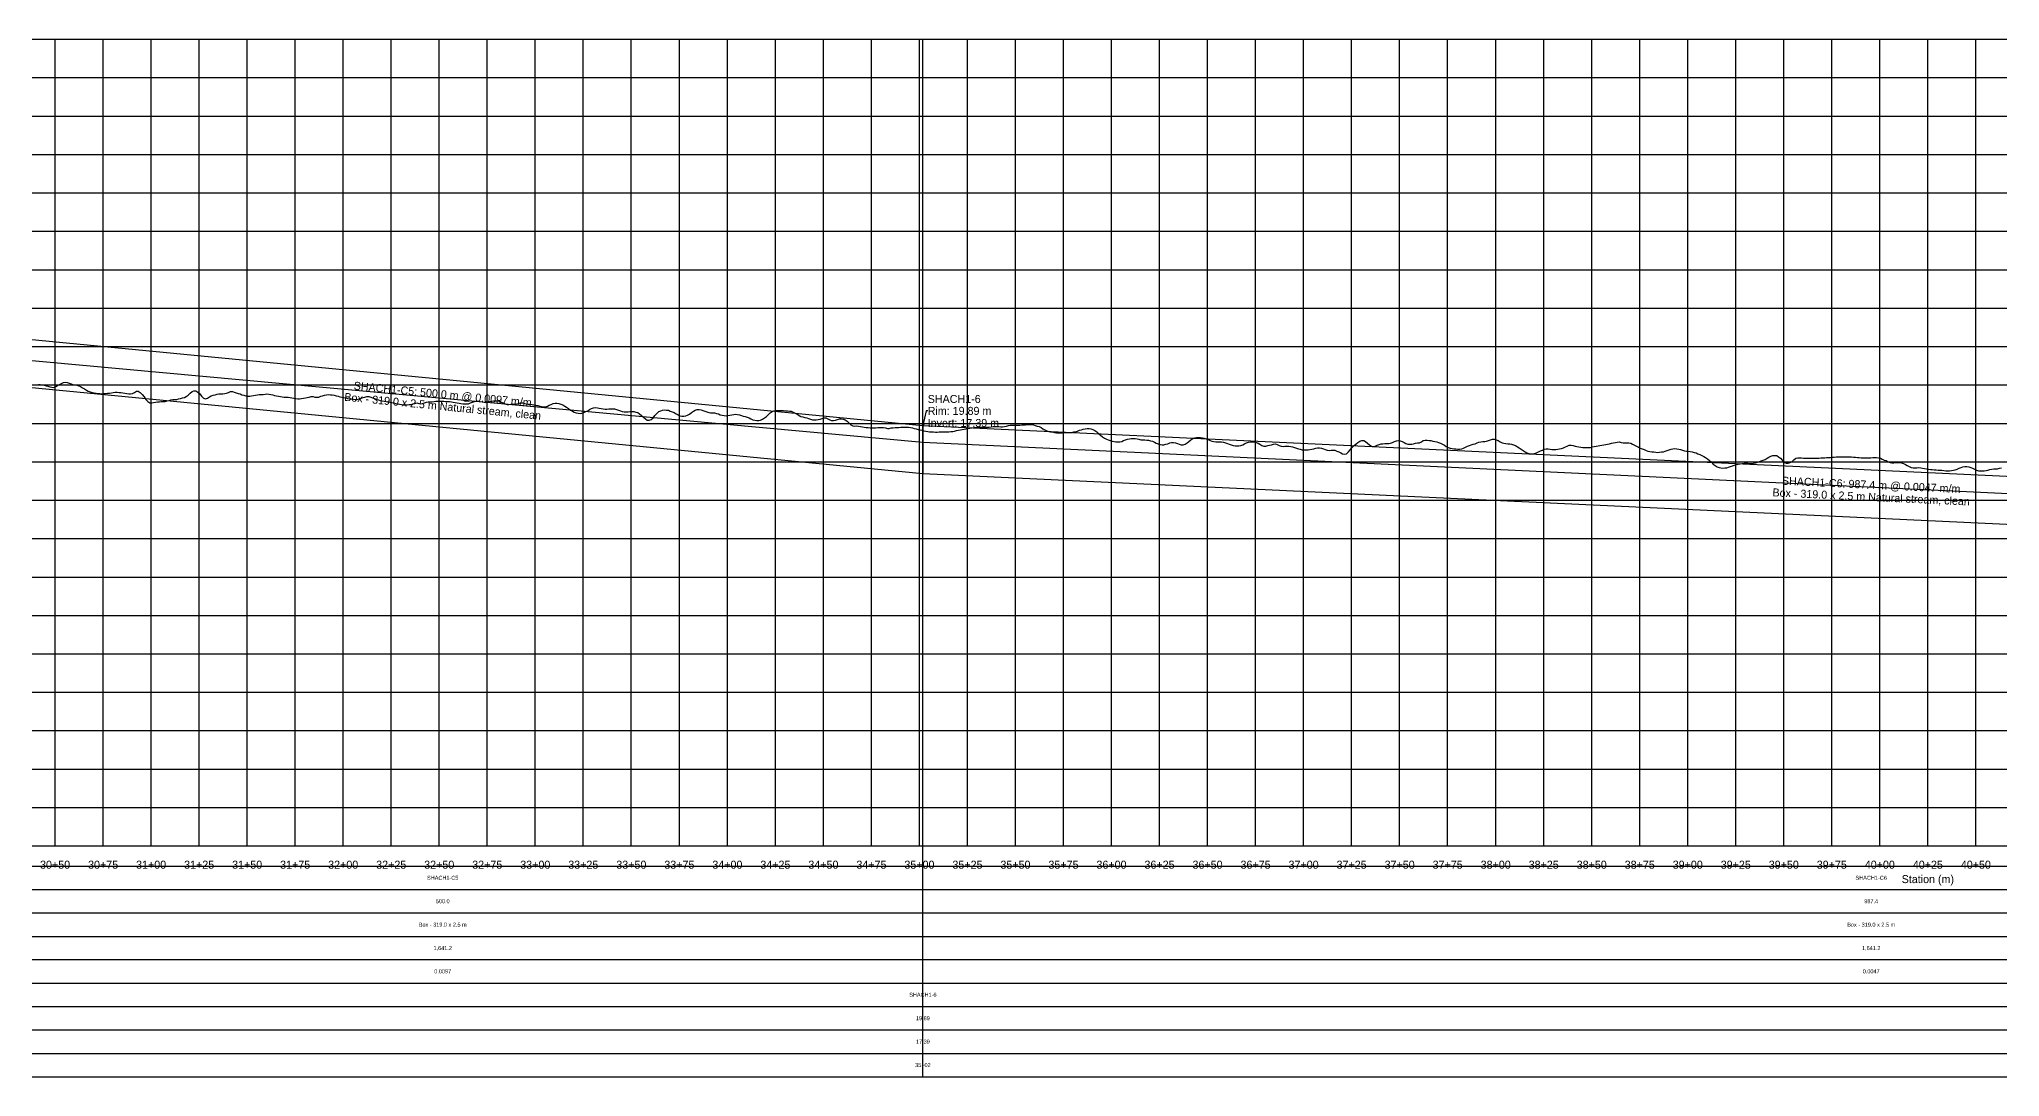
# Model space of a CAD drawing. Extents: x -64 to 8082, y -140 to 402.
# Drawn here: x 3042 to 4062, y -140 to 400 of the extents above; entities that cross this region are included whole.
import ezdxf
from ezdxf.enums import TextEntityAlignment as Align

# ---------------------------------------------------------------- set-up
doc = ezdxf.new("R2010")
doc.units = 0
for name, color, linetype in [('Annotation', 7, 'Continuous'), ('Annotation_Table', 254, 'Continuous'), ('Crown', 7, 'Continuous'), ('Grid', 254, 'Continuous'), ('Grid_Text', 7, 'Continuous'), ('Ground_Elevation', 3, 'Continuous'), ('Hydraulic_Grade', 5, 'Continuous'), ('Invert', 7, 'Continuous'), ('Structure', 7, 'Continuous')]:
    doc.layers.add(name, color=color, linetype=linetype)

msp = doc.modelspace()

# ---------------------------------------------------------------- linework, layer by layer
at = {"layer": 'Annotation', "color": 0}
msp.add_lwpolyline([(3504.3, 206.5), (3503.5, 206.5), (3501.8, 198.9)], dxfattribs=at)
msp.add_lwpolyline([(3501.8, 198.9), (3501.6, 199.8), (3502.4, 199.7)], close=True, dxfattribs=at)
at = {"layer": 'Annotation_Table', "color": 254}
for points in [[(3501.8, -140.2), (3501.8, 400)], [(-25, -30.5), (8049.9, -30.5)], [(-25, -42.7), (8049.9, -42.7)], [(-25, -54.9), (8049.9, -54.9)], [(-25, -67.1), (8049.9, -67.1)], [(-25, -79.2), (8049.9, -79.2)], [(-25, -91.4), (8049.9, -91.4)], [(-25, -103.6), (8049.9, -103.6)], [(-25, -115.8), (8049.9, -115.8)], [(-25, -128), (8049.9, -128)], [(-25, -140.2), (8049.9, -140.2)]]:
    msp.add_lwpolyline(points, dxfattribs=at)
at = {"layer": 'Crown', "color": 0}
for points in [[(3001.8, 247.2), (3501.8, 198.9)], [(3501.8, 198.9), (3501.8, 198.9)], [(3501.8, 198.9), (4489.2, 152.8)]]:
    msp.add_lwpolyline(points, dxfattribs=at)
at = {"layer": 'Grid', "color": 254}
for points in [[(-25, 400), (8050, 400)], [(3050, -20), (3050, 400)], [(3075, -20), (3075, 400)], [(3100, -20), (3100, 400)], [(3125, -20), (3125, 400)], [(3150, -20), (3150, 400)], [(3175, -20), (3175, 400)], [(3200, -20), (3200, 400)], [(3225, -20), (3225, 400)], [(3250, -20), (3250, 400)], [(3275, -20), (3275, 400)], [(3300, -20), (3300, 400)], [(3325, -20), (3325, 400)], [(3350, -20), (3350, 400)], [(3375, -20), (3375, 400)], [(3400, -20), (3400, 400)], [(3425, -20), (3425, 400)], [(3450, -20), (3450, 400)], [(3475, -20), (3475, 400)], [(3500, -20), (3500, 400)], [(3525, -20), (3525, 400)], [(3550, -20), (3550, 400)], [(3575, -20), (3575, 400)], [(3600, -20), (3600, 400)], [(3625, -20), (3625, 400)], [(3650, -20), (3650, 400)], [(3675, -20), (3675, 400)], [(3700, -20), (3700, 400)], [(3725, -20), (3725, 400)], [(3750, -20), (3750, 400)], [(3775, -20), (3775, 400)], [(3800, -20), (3800, 400)], [(3825, -20), (3825, 400)], [(3850, -20), (3850, 400)], [(3875, -20), (3875, 400)], [(3900, -20), (3900, 400)], [(3925, -20), (3925, 400)], [(3950, -20), (3950, 400)], [(3975, -20), (3975, 400)], [(4000, -20), (4000, 400)], [(4025, -20), (4025, 400)], [(4050, -20), (4050, 400)], [(-25, 380), (8050, 380)], [(-25, 360), (8050, 360)], [(-25, 340), (8050, 340)], [(-25, 320), (8050, 320)], [(-25, 300), (8050, 300)], [(-25, 280), (8050, 280)], [(-25, 260), (8050, 260)], [(-25, 240), (8050, 240)], [(-25, 220), (8050, 220)], [(-25, 200), (8050, 200)], [(-25, 180), (8050, 180)], [(-25, 160), (8050, 160)], [(-25, 140), (8050, 140)], [(-25, 120), (8050, 120)], [(-25, 100), (8050, 100)], [(-25, 80), (8050, 80)], [(-25, 60), (8050, 60)], [(-25, 40), (8050, 40)], [(-25, 20), (8050, 20)], [(-25, 0), (8050, 0)], [(-25, -20), (8050, -20)]]:
    msp.add_lwpolyline(points, dxfattribs=at)
at = {"layer": 'Ground_Elevation', "color": 3}
msp.add_lwpolyline([(3041.3, 220.2), (3042.3, 220.2), (3043.3, 220.1), (3044.3, 219.9), (3045.3, 219.6), (3046.3, 219.3), (3047.3, 219), (3048.3, 218.9), (3049.3, 218.7), (3050.3, 219.1), (3051.3, 219.7), (3052.3, 220.2), (3053.3, 220.8), (3054.3, 221.2), (3055.3, 221.4), (3056.3, 221.3), (3057.3, 220.9), (3058.3, 220.5), (3059.3, 220.2), (3060.3, 220), (3061.3, 219.8), (3062.3, 219.5), (3063.3, 219.1), (3064.3, 218.5), (3065.3, 217.9), (3066.3, 217.3), (3067.3, 216.8), (3068.3, 216.4), (3069.3, 216.1), (3070.3, 215.9), (3071.3, 215.7), (3072.3, 215.5), (3073.3, 215.5), (3074.3, 215.4), (3075.3, 215.5), (3076.3, 215.5), (3077.3, 215.7), (3078.3, 215.8), (3079.3, 215.9), (3080.3, 216.1), (3081.3, 216.2), (3082.3, 216.2), (3083.3, 216.1), (3084.3, 216.1), (3085.3, 215.9), (3086.3, 215.8), (3087.3, 215.6), (3088.3, 215.3), (3089.3, 215.3), (3090.3, 215.5), (3091.3, 216.1), (3092.3, 216.7), (3093.3, 216.7), (3094.3, 216.1), (3095.3, 215.1), (3096.3, 213.8), (3097.3, 212.5), (3098.3, 211.4), (3099.3, 210.7), (3100.3, 210.6), (3101.3, 210.8), (3102.3, 211), (3103.3, 211.2), (3104.3, 211.2), (3105.3, 211.3), (3106.3, 211.3), (3107.3, 211.4), (3108.3, 211.7), (3109.3, 211.9), (3110.3, 212.3), (3111.3, 212.5), (3112.3, 212.5), (3113.3, 212.5), (3114.3, 212.7), (3115.3, 213), (3116.3, 213.3), (3117.3, 213.4), (3118.3, 213.9), (3119.3, 214.7), (3120.3, 215.7), (3121.3, 216.5), (3122.3, 217), (3123.3, 216.9), (3124.3, 216.3), (3125.3, 215.3), (3126.3, 214.1), (3127.3, 213.1), (3128.3, 212.8), (3129.3, 213.1), (3130.3, 213.8), (3131.3, 214.3), (3132.3, 214.6), (3133.3, 214.9), (3134.3, 215.2), (3135.3, 215.3), (3136.3, 215.3), (3137.3, 215.4), (3138.3, 215.5), (3139.3, 215.7), (3140.3, 216.1), (3141.3, 216.5), (3142.3, 216.5), (3143.3, 216.2), (3144.3, 215.9), (3145.3, 215.6), (3146.3, 215.3), (3147.3, 214.9), (3148.3, 214.6), (3149.3, 214.3), (3150.3, 214.1), (3151.3, 214.2), (3152.3, 214.3), (3153.3, 214.5), (3154.3, 214.7), (3155.3, 214.9), (3156.3, 215), (3157.3, 215.1), (3158.3, 215.1), (3159.3, 215.2), (3160.3, 215.3), (3161.3, 215.2), (3162.3, 215), (3163.3, 214.8), (3164.3, 214.5), (3165.3, 214.3), (3166.3, 214.1), (3167.3, 214), (3168.3, 213.8), (3169.3, 213.7), (3170.3, 213.7), (3171.3, 213.6), (3172.3, 213.5), (3173.3, 213.3), (3174.3, 213.1), (3175.3, 212.9), (3176.3, 212.8), (3177.3, 212.8), (3178.3, 213), (3179.3, 213.1), (3180.3, 213.3), (3181.3, 213.5), (3182.3, 213.7), (3183.3, 213.9), (3184.3, 213.9), (3185.3, 213.6), (3186.3, 213.6), (3187.3, 213.7), (3188.3, 214.1), (3189.3, 214.3), (3190.3, 214.6), (3191.3, 214.8), (3192.3, 215), (3193.3, 214.9), (3194.3, 214.8), (3195.3, 214.6), (3196.3, 214.4), (3197.3, 214.1), (3198.3, 213.8), (3199.3, 213.6), (3200.3, 213.4), (3201.3, 213.2), (3202.3, 213), (3203.3, 212.8), (3204.3, 212.7), (3205.3, 212.6), (3206.3, 212.5), (3207.3, 212.5), (3208.3, 212.7), (3209.3, 213.1), (3210.3, 213.4), (3211.3, 213.7), (3212.3, 213.9), (3213.3, 213.9), (3214.3, 213.6), (3215.3, 213.3), (3216.3, 212.9), (3217.3, 212.5), (3218.3, 212.2), (3219.3, 211.9), (3220.3, 211.7), (3221.3, 211.5), (3222.3, 211.4), (3223.3, 211.2), (3224.3, 211.1), (3225.3, 210.9), (3226.3, 210.7), (3227.3, 210.4), (3228.3, 210.2), (3229.3, 210), (3230.3, 209.8), (3231.3, 209.7), (3232.3, 209.7), (3233.3, 209.7), (3234.3, 209.8), (3235.3, 209.9), (3236.3, 210.1), (3237.3, 210.4), (3238.3, 210.6), (3239.3, 210.4), (3240.3, 210.2), (3241.3, 210.4), (3242.3, 210.7), (3243.3, 211.1), (3244.3, 211.2), (3245.3, 211.2), (3246.3, 211.2), (3247.3, 211.4), (3248.3, 211.5), (3249.3, 211.6), (3250.3, 211.5), (3251.3, 211.5), (3252.3, 211.5), (3253.3, 211.4), (3254.3, 211.3), (3255.3, 211.3), (3256.3, 211.2), (3257.3, 211.1), (3258.3, 210.9), (3259.3, 210.7), (3260.3, 210.5), (3261.3, 210.3), (3262.3, 210.2), (3263.3, 210.1), (3264.3, 210.1), (3265.3, 210.2), (3266.3, 210.6), (3267.3, 211), (3268.3, 211.4), (3269.3, 211.6), (3270.3, 211.6), (3271.3, 211.4), (3272.3, 211.2), (3273.3, 211), (3274.3, 210.9), (3275.3, 211.1), (3276.3, 211.3), (3277.3, 211.6), (3278.3, 211.7), (3279.3, 211.8), (3280.3, 211.8), (3281.3, 211.5), (3282.3, 211.1), (3283.3, 210.6), (3284.3, 210.1), (3285.3, 209.8), (3286.3, 209.8), (3287.3, 210), (3288.3, 210.1), (3289.3, 210), (3290.3, 210.2), (3291.3, 210.4), (3292.3, 210.6), (3293.3, 210.7), (3294.3, 210.4), (3295.3, 210.1), (3296.3, 210), (3297.3, 210), (3298.3, 209.9), (3299.3, 209.7), (3300.3, 209.5), (3301.3, 209.3), (3302.3, 209), (3303.3, 208.7), (3304.3, 208.6), (3305.3, 208.6), (3306.3, 208.9), (3307.3, 209.5), (3308.3, 209.9), (3309.3, 210.3), (3310.3, 210.5), (3311.3, 210.5), (3312.3, 210.3), (3313.3, 210), (3314.3, 209.6), (3315.3, 209), (3316.3, 208.4), (3317.3, 207.7), (3318.3, 206.9), (3319.3, 206.4), (3320.3, 205.9), (3321.3, 205.5), (3322.3, 205.3), (3323.3, 205.2), (3324.3, 205.3), (3325.3, 205.6), (3326.3, 206.1), (3327.3, 206.6), (3328.3, 207.2), (3329.3, 207.8), (3330.3, 208.1), (3331.3, 208.3), (3332.3, 208.1), (3333.3, 207.9), (3334.3, 207.7), (3335.3, 207.5), (3336.3, 207.4), (3337.3, 207.4), (3338.3, 207.5), (3339.3, 207.6), (3340.3, 207.6), (3341.3, 207.5), (3342.3, 207.2), (3343.3, 206.9), (3344.3, 206.5), (3345.3, 206.2), (3346.3, 206), (3347.3, 206), (3348.3, 206), (3349.3, 206.1), (3350.3, 206.2), (3351.3, 206.2), (3352.3, 205.9), (3353.3, 205.6), (3354.3, 204.9), (3355.3, 204.1), (3356.3, 203.2), (3357.3, 202.3), (3358.3, 201.7), (3359.3, 201.6), (3360.3, 202), (3361.3, 202.9), (3362.3, 204.1), (3363.3, 205.2), (3364.3, 206.2), (3365.3, 206.6), (3366.3, 206.9), (3367.3, 207), (3368.3, 206.9), (3369.3, 206.8), (3370.3, 206.4), (3371.3, 206), (3372.3, 205.6), (3373.3, 204.9), (3374.3, 204.4), (3375.3, 203.9), (3376.3, 203.7), (3377.3, 203.7), (3378.3, 203.9), (3379.3, 204.3), (3380.3, 204.8), (3381.3, 205.6), (3382.3, 206.3), (3383.3, 206.9), (3384.3, 207.2), (3385.3, 207.2), (3386.3, 207), (3387.3, 206.7), (3388.3, 206.4), (3389.3, 206), (3390.3, 205.7), (3391.3, 205.5), (3392.3, 205.5), (3393.3, 205.4), (3394.3, 205.2), (3395.3, 204.9), (3396.3, 204.4), (3397.3, 204.2), (3398.3, 204.1), (3399.3, 204), (3400.3, 204.1), (3401.3, 204.3), (3402.3, 204.4), (3403.3, 204.6), (3404.3, 204.7), (3405.3, 204.6), (3406.3, 204.4), (3407.3, 204.1), (3408.3, 203.8), (3409.3, 203.5), (3410.3, 203.2), (3411.3, 202.8), (3412.3, 202.3), (3413.3, 201.9), (3414.3, 201.6), (3415.3, 201.4), (3416.3, 201.4), (3417.3, 201.6), (3418.3, 202.1), (3419.3, 202.8), (3420.3, 203.6), (3421.3, 204.5), (3422.3, 205.4), (3423.3, 206.2), (3424.3, 206.6), (3425.3, 206.8), (3426.3, 206.7), (3427.3, 206.7), (3428.3, 206.7), (3429.3, 206.7), (3430.3, 206.6), (3431.3, 206.6), (3432.3, 206.4), (3433.3, 206.3), (3434.3, 205.9), (3435.3, 205.3), (3436.3, 204.7), (3437.3, 204.1), (3438.3, 203.6), (3439.3, 203.4), (3440.3, 203.1), (3441.3, 202.9), (3442.3, 202.5), (3443.3, 202.1), (3444.3, 201.9), (3445.3, 201.8), (3446.3, 201.8), (3447.3, 202), (3448.3, 202.2), (3449.3, 202.6), (3450.3, 202.8), (3451.3, 202.8), (3452.3, 202.4), (3453.3, 201.8), (3454.3, 201.4), (3455.3, 201.4), (3456.3, 201.6), (3457.3, 202), (3458.3, 202.4), (3459.3, 202.4), (3460.3, 202.2), (3461.3, 201.8), (3462.3, 201.1), (3463.3, 200.2), (3464.3, 199.3), (3465.3, 198.7), (3466.3, 198.6), (3467.3, 198.7), (3468.3, 198.6), (3469.3, 198.4), (3470.3, 198.2), (3471.3, 198), (3472.3, 197.9), (3473.3, 197.8), (3474.3, 197.7), (3475.3, 197.7), (3476.3, 197.7), (3477.3, 197.7), (3478.3, 197.8), (3479.3, 197.8), (3480.3, 197.8), (3481.3, 197.8), (3482.3, 197.6), (3483.3, 197.4), (3484.3, 197.4), (3485.3, 197.6), (3486.3, 197.7), (3487.3, 197.8), (3488.3, 197.9), (3489.3, 197.9), (3490.3, 198), (3491.3, 198), (3492.3, 198), (3493.3, 198), (3494.3, 198), (3495.3, 197.8), (3496.3, 197.6), (3497.3, 197.4), (3498.3, 197.1), (3499.3, 196.8), (3500.3, 196.6), (3501.3, 196.4), (3502.3, 196.1), (3503.3, 195.9), (3504.3, 195.8), (3505.3, 195.6), (3506.3, 195.5), (3507.3, 195.5), (3508.3, 195.4), (3509.3, 195.4), (3510.3, 195.5), (3511.3, 195.5), (3512.3, 195.6), (3513.3, 195.6), (3514.3, 195.6), (3515.3, 195.6), (3516.3, 195.7), (3517.3, 195.8), (3518.3, 196), (3519.3, 196.2), (3520.3, 196.4), (3521.3, 196.6), (3522.3, 196.8), (3523.3, 197), (3524.3, 197.2), (3525.3, 197.4), (3526.3, 197.5), (3527.3, 197.7), (3528.3, 197.8), (3529.3, 197.9), (3530.3, 198), (3531.3, 198.1), (3532.3, 198.1), (3533.3, 198.1), (3534.3, 198.1), (3535.3, 198.1), (3536.3, 198.1), (3537.3, 198.2), (3538.3, 198.3), (3539.3, 198.4), (3540.3, 198.4), (3541.3, 198.3), (3542.3, 198.2), (3543.3, 198.2), (3544.3, 198.3), (3545.3, 198.5), (3546.3, 198.8), (3547.3, 199), (3548.3, 199.1), (3549.3, 199.1), (3550.3, 199.1), (3551.3, 199), (3552.3, 199), (3553.3, 199.2), (3554.3, 199.3), (3555.3, 199.3), (3556.3, 199.4), (3557.3, 199.4), (3558.3, 199.4), (3559.3, 199.2), (3560.3, 198.9), (3561.3, 198.6), (3562.3, 198.4), (3563.3, 197.9), (3564.3, 197.2), (3565.3, 196.6), (3566.3, 196.1), (3567.3, 195.8), (3568.3, 195.6), (3569.3, 195.5), (3570.3, 195.2), (3571.3, 195), (3572.3, 195), (3573.3, 195), (3574.3, 195.1), (3575.3, 195.2), (3576.3, 195.3), (3577.3, 195.3), (3578.3, 195.3), (3579.3, 195.3), (3580.3, 195.5), (3581.3, 195.6), (3582.3, 195.9), (3583.3, 196.4), (3584.3, 196.7), (3585.3, 197), (3586.3, 197.2), (3587.3, 197.3), (3588.3, 197.3), (3589.3, 197.2), (3590.3, 196.8), (3591.3, 196.3), (3592.3, 195.6), (3593.3, 194.7), (3594.3, 193.8), (3595.3, 193), (3596.3, 192.3), (3597.3, 191.8), (3598.3, 191.4), (3599.3, 191), (3600.3, 190.7), (3601.3, 190.5), (3602.3, 190.4), (3603.3, 190.3), (3604.3, 190.4), (3605.3, 190.6), (3606.3, 191), (3607.3, 191.4), (3608.3, 191.7), (3609.3, 192), (3610.3, 192.1), (3611.3, 192.1), (3612.3, 192.1), (3613.3, 191.9), (3614.3, 191.7), (3615.3, 191.4), (3616.3, 191.4), (3617.3, 191.4), (3618.3, 191.3), (3619.3, 191.2), (3620.3, 190.9), (3621.3, 190.7), (3622.3, 190.2), (3623.3, 189.7), (3624.3, 189.3), (3625.3, 189), (3626.3, 188.9), (3627.3, 188.9), (3628.3, 189.1), (3629.3, 189.4), (3630.3, 189.8), (3631.3, 190), (3632.3, 190), (3633.3, 189.8), (3634.3, 189.5), (3635.3, 189.2), (3636.3, 188.9), (3637.3, 188.9), (3638.3, 189.2), (3639.3, 189.8), (3640.3, 190.6), (3641.3, 191.5), (3642.3, 192.1), (3643.3, 192.4), (3644.3, 192.6), (3645.3, 192.6), (3646.3, 192.6), (3647.3, 192.5), (3648.3, 192.3), (3649.3, 191.9), (3650.3, 191.6), (3651.3, 191.1), (3652.3, 190.8), (3653.3, 190.5), (3654.3, 190.3), (3655.3, 190.3), (3656.3, 190.4), (3657.3, 190.3), (3658.3, 190.2), (3659.3, 189.8), (3660.3, 189.5), (3661.3, 189.1), (3662.3, 188.8), (3663.3, 188.5), (3664.3, 188.3), (3665.3, 188.3), (3666.3, 188.3), (3667.3, 188.5), (3668.3, 188.8), (3669.3, 189.3), (3670.3, 189.8), (3671.3, 190.2), (3672.3, 190.3), (3673.3, 190.4), (3674.3, 190.3), (3675.3, 190.1), (3676.3, 189.7), (3677.3, 189.1), (3678.3, 188.5), (3679.3, 188.2), (3680.3, 188.2), (3681.3, 188.4), (3682.3, 188.6), (3683.3, 188.9), (3684.3, 189.2), (3685.3, 189.3), (3686.3, 189), (3687.3, 188.5), (3688.3, 188.1), (3689.3, 188), (3690.3, 188.1), (3691.3, 188.2), (3692.3, 188.1), (3693.3, 187.9), (3694.3, 187.7), (3695.3, 187.4), (3696.3, 187.1), (3697.3, 186.8), (3698.3, 186.5), (3699.3, 186.2), (3700.3, 186.2), (3701.3, 186.2), (3702.3, 186.2), (3703.3, 186.4), (3704.3, 186.5), (3705.3, 186.8), (3706.3, 187), (3707.3, 187.2), (3708.3, 187.2), (3709.3, 187), (3710.3, 186.7), (3711.3, 186.4), (3712.3, 186), (3713.3, 185.9), (3714.3, 186), (3715.3, 186.1), (3716.3, 186), (3717.3, 185.6), (3718.3, 185.1), (3719.3, 184.6), (3720.3, 184.2), (3721.3, 184), (3722.3, 184.2), (3723.3, 185.1), (3724.3, 186.2), (3725.3, 187.4), (3726.3, 188.5), (3727.3, 189.4), (3728.3, 190.1), (3729.3, 190.7), (3730.3, 191), (3731.3, 191), (3732.3, 190.6), (3733.3, 189.7), (3734.3, 188.8), (3735.3, 188.1), (3736.3, 188), (3737.3, 188.2), (3738.3, 188.7), (3739.3, 189), (3740.3, 189.3), (3741.3, 189.4), (3742.3, 189.5), (3743.3, 189.5), (3744.3, 189.5), (3745.3, 189.7), (3746.3, 190.1), (3747.3, 190.5), (3748.3, 190.9), (3749.3, 191), (3750.3, 190.9), (3751.3, 190.5), (3752.3, 190), (3753.3, 189.5), (3754.3, 189.2), (3755.3, 189.1), (3756.3, 189.2), (3757.3, 189.4), (3758.3, 189.6), (3759.3, 189.8), (3760.3, 189.9), (3761.3, 190.3), (3762.3, 191), (3763.3, 191.2), (3764.3, 191.2), (3765.3, 191.1), (3766.3, 191), (3767.3, 190.8), (3768.3, 190.6), (3769.3, 190.4), (3770.3, 190.1), (3771.3, 189.7), (3772.3, 189.2), (3773.3, 188.6), (3774.3, 187.9), (3775.3, 187.4), (3776.3, 187.1), (3777.3, 186.9), (3778.3, 186.8), (3779.3, 186.7), (3780.3, 186.6), (3781.3, 186.6), (3782.3, 186.8), (3783.3, 187.1), (3784.3, 187.6), (3785.3, 188.1), (3786.3, 188.5), (3787.3, 188.8), (3788.3, 189.1), (3789.3, 189.4), (3790.3, 189.9), (3791.3, 190.2), (3792.3, 190.3), (3793.3, 190.5), (3794.3, 190.6), (3795.3, 190.8), (3796.3, 191.1), (3797.3, 191.5), (3798.3, 191.8), (3799.3, 191.8), (3800.3, 191.5), (3801.3, 191), (3802.3, 190.4), (3803.3, 189.9), (3804.3, 189.6), (3805.3, 189.5), (3806.3, 189.4), (3807.3, 189.4), (3808.3, 189.2), (3809.3, 188.9), (3810.3, 188.4), (3811.3, 187.8), (3812.3, 187.2), (3813.3, 186.6), (3814.3, 185.9), (3815.3, 185.1), (3816.3, 184.6), (3817.3, 184.3), (3818.3, 184.1), (3819.3, 184.1), (3820.3, 184.3), (3821.3, 184.7), (3822.3, 185.2), (3823.3, 185.7), (3824.3, 186.1), (3825.3, 186.6), (3826.3, 186.7), (3827.3, 186.7), (3828.3, 186.6), (3829.3, 186.3), (3830.3, 186.3), (3831.3, 186.4), (3832.3, 186.5), (3833.3, 186.7), (3834.3, 186.9), (3835.3, 187.3), (3836.3, 187.8), (3837.3, 188.2), (3838.3, 188.6), (3839.3, 188.6), (3840.3, 188.4), (3841.3, 188.2), (3842.3, 187.9), (3843.3, 187.7), (3844.3, 187.6), (3845.3, 187.5), (3846.3, 187.4), (3847.3, 187.4), (3848.3, 187.4), (3849.3, 187.5), (3850.3, 187.7), (3851.3, 188), (3852.3, 188.1), (3853.3, 188.3), (3854.3, 188.5), (3855.3, 188.7), (3856.3, 188.8), (3857.3, 189), (3858.3, 189.2), (3859.3, 189.4), (3860.3, 189.6), (3861.3, 189.8), (3862.3, 190), (3863.3, 190.2), (3864.3, 190.3), (3865.3, 190.1), (3866.3, 189.9), (3867.3, 189.8), (3868.3, 189.8), (3869.3, 189.9), (3870.3, 189.6), (3871.3, 189.1), (3872.3, 188.6), (3873.3, 188.1), (3874.3, 187.6), (3875.3, 187.1), (3876.3, 186.7), (3877.3, 186.3), (3878.3, 185.9), (3879.3, 185.5), (3880.3, 185.3), (3881.3, 185.1), (3882.3, 185.1), (3883.3, 185), (3884.3, 184.9), (3885.3, 185), (3886.3, 185.1), (3887.3, 185.2), (3888.3, 185.5), (3889.3, 185.8), (3890.3, 186.2), (3891.3, 186.6), (3892.3, 186.8), (3893.3, 186.9), (3894.3, 186.8), (3895.3, 186.6), (3896.3, 186.4), (3897.3, 186), (3898.3, 185.7), (3899.3, 185.5), (3900.3, 185.5), (3901.3, 185.4), (3902.3, 185.2), (3903.3, 184.9), (3904.3, 184.6), (3905.3, 184.2), (3906.3, 183.7), (3907.3, 183.2), (3908.3, 182.8), (3909.3, 182.3), (3910.3, 181.6), (3911.3, 180.7), (3912.3, 179.8), (3913.3, 178.8), (3914.3, 178), (3915.3, 177.4), (3916.3, 177), (3917.3, 176.8), (3918.3, 176.7), (3919.3, 176.8), (3920.3, 176.9), (3921.3, 177.2), (3922.3, 177.5), (3923.3, 177.9), (3924.3, 178.2), (3925.3, 178.5), (3926.3, 178.7), (3927.3, 178.9), (3928.3, 179.1), (3929.3, 179.2), (3930.3, 179.2), (3931.3, 179.2), (3932.3, 179.1), (3933.3, 179.1), (3934.3, 179.3), (3935.3, 179.5), (3936.3, 179.8), (3937.3, 180.1), (3938.3, 180.4), (3939.3, 180.8), (3940.3, 181.2), (3941.3, 181.8), (3942.3, 182.4), (3943.3, 182.9), (3944.3, 183.3), (3945.3, 183.3), (3946.3, 183.2), (3947.3, 182.6), (3948.3, 181.8), (3949.3, 180.7), (3950.3, 179.7), (3951.3, 179.2), (3952.3, 179.2), (3953.3, 179.6), (3954.3, 180.1), (3955.3, 181), (3956.3, 181.9), (3957.3, 182), (3958.3, 182), (3959.3, 182), (3960.3, 181.9), (3961.3, 181.9), (3962.3, 181.8), (3963.3, 181.8), (3964.3, 181.8), (3965.3, 181.8), (3966.3, 181.8), (3967.3, 181.9), (3968.3, 181.9), (3969.3, 182), (3970.3, 182), (3971.3, 182.1), (3972.3, 182.2), (3973.3, 182.2), (3974.3, 182.3), (3975.3, 182.4), (3976.3, 182.4), (3977.3, 182.5), (3978.3, 182.5), (3979.3, 182.5), (3980.3, 182.6), (3981.3, 182.6), (3982.3, 182.5), (3983.3, 182.5), (3984.3, 182.5), (3985.3, 182.5), (3986.3, 182.4), (3987.3, 182.4), (3988.3, 182.3), (3989.3, 182.2), (3990.3, 182.1), (3991.3, 182), (3992.3, 182), (3993.3, 182), (3994.3, 182.1), (3995.3, 182.1), (3996.3, 182.2), (3997.3, 182.2), (3998.3, 182.2), (3999.3, 182), (4000.3, 181.8), (4001.3, 181.4), (4002.3, 180.9), (4003.3, 180.6), (4004.3, 180), (4005.3, 179.6), (4006.3, 179.5), (4007.3, 179.5), (4008.3, 179.6), (4009.3, 179.6), (4010.3, 179.6), (4011.3, 179.5), (4012.3, 179.1), (4013.3, 178.6), (4014.3, 178), (4015.3, 177.5), (4016.3, 177.1), (4017.3, 176.9), (4018.3, 176.9), (4019.3, 176.9), (4020.3, 177), (4021.3, 176.9), (4022.3, 176.7), (4023.3, 176.5), (4024.3, 176.3), (4025.3, 176.1), (4026.3, 176), (4027.3, 175.9), (4028.3, 175.8), (4029.3, 175.8), (4030.3, 175.7), (4031.3, 175.6), (4032.3, 175.6), (4033.3, 175.5), (4034.3, 175.3), (4035.3, 175.2), (4036.3, 175.2), (4037.3, 175.4), (4038.3, 175.6), (4039.3, 175.8), (4040.3, 176.2), (4041.3, 176.6), (4042.3, 177), (4043.3, 177.4), (4044.3, 177.6), (4045.3, 177.6), (4046.3, 177.4), (4047.3, 177.1), (4048.3, 176.7), (4049.3, 176.2), (4050.3, 175.7), (4051.3, 175.3), (4052.3, 175.2), (4053.3, 175.2), (4054.3, 175.3), (4055.3, 175.5), (4056.3, 175.7), (4057.3, 176), (4058.3, 176.2), (4059.3, 176.4), (4060.3, 176.4), (4061.3, 176.4), (4062.3, 176.6), (4063.3, 176.8)], dxfattribs=at)
at = {"layer": 'Hydraulic_Grade', "color": 5}
for points in [[(3001.8, 236.1), (3501.8, 190.2)], [(3501.8, 190.2), (3501.8, 190.2)], [(3501.8, 190.2), (4489.2, 143.5)]]:
    msp.add_lwpolyline(points, dxfattribs=at)
at = {"layer": 'Invert', "color": 0}
for points in [[(3001.8, 222.2), (3501.8, 173.9)], [(3501.8, 173.9), (3501.8, 173.9)], [(3501.8, 173.9), (4489.2, 127.8)]]:
    msp.add_lwpolyline(points, dxfattribs=at)
at = {"layer": 'Structure', "color": 0}
msp.add_lwpolyline([(3501.8, 198.9), (3501.8, 173.9)], dxfattribs=at)
msp.add_lwpolyline([(3501.8, 198.9), (3501.8, 173.9)], dxfattribs=at)

# ---------------------------------------------------------------- texts
at = {"layer": 'Annotation', "color": 0}
for s, rotation, p in [('Box - 319.0 x 2.5 m Natural stream, clean', 354.4789, (3251.8, 208.9)), ('SHACH1-C5: 500.0 m @ 0.0097 m/m', 354.4789, (3251.8, 215.2)), ('Box - 319.0 x 2.5 m Natural stream, clean', 357.3291, (3995.5, 161.7)), ('SHACH1-C6: 987.4 m @ 0.0047 m/m', 357.3291, (3995.5, 168))]:
    msp.add_text(s, height=4.167, rotation=rotation, dxfattribs=at).set_placement(p, align=Align.MIDDLE_CENTER)
for s, height, p in [('SHACH1-6', 4.17, (3504.3, 212.7)), ('Rim: 19.89 m', 4.167, (3504.3, 206.5)), ('Invert: 17.39 m', 4.167, (3504.3, 200.2))]:
    msp.add_text(s, height=height, dxfattribs=at).set_placement(p, align=Align.MIDDLE_LEFT)
at = {"layer": 'Annotation_Table', "color": 0}
for s, height, p in [('SHACH1-C5', 2.08, (3251.8, -36.6)), ('SHACH1-C6', 2.08, (3995.5, -36.6)), ('500.0', 2.08, (3251.8, -48.8)), ('987.4', 2.08, (3995.5, -48.8)), ('Box - 319.0 x 2.5 m', 2.083, (3251.8, -61)), ('Box - 319.0 x 2.5 m', 2.083, (3995.5, -61)), ('1,641.2', 2.08, (3251.8, -73.2)), ('1,641.2', 2.08, (3995.5, -73.2)), ('0.0097', 2.08, (3251.8, -85.3)), ('0.0047', 2.08, (3995.5, -85.3)), ('SHACH1-6', 2.08, (3501.8, -97.5)), ('19.89', 2.08, (3501.8, -109.7)), ('17.39', 2.08, (3501.8, -121.9)), ('35+02', 2.08, (3501.8, -134.1))]:
    msp.add_text(s, height=height, dxfattribs=at).set_placement(p, align=Align.MIDDLE_CENTER)
at = {"layer": 'Grid_Text', "color": 0}
for s, height, p in [('30+50', 4.17, (3050, -27.7)), ('30+75', 4.17, (3075, -27.7)), ('31+00', 4.17, (3100, -27.7)), ('31+25', 4.17, (3125, -27.7)), ('31+50', 4.17, (3150, -27.7)), ('31+75', 4.17, (3175, -27.7)), ('32+00', 4.17, (3200, -27.7)), ('32+25', 4.17, (3225, -27.7)), ('32+50', 4.17, (3250, -27.7)), ('32+75', 4.17, (3275, -27.7)), ('33+00', 4.17, (3300, -27.7)), ('33+25', 4.17, (3325, -27.7)), ('33+50', 4.17, (3350, -27.7)), ('33+75', 4.17, (3375, -27.7)), ('34+00', 4.17, (3400, -27.7)), ('34+25', 4.17, (3425, -27.7)), ('34+50', 4.17, (3450, -27.7)), ('34+75', 4.17, (3475, -27.7)), ('35+00', 4.17, (3500, -27.7)), ('35+25', 4.17, (3525, -27.7)), ('35+50', 4.17, (3550, -27.7)), ('35+75', 4.17, (3575, -27.7)), ('36+00', 4.17, (3600, -27.7)), ('36+25', 4.17, (3625, -27.7)), ('36+50', 4.17, (3650, -27.7)), ('36+75', 4.17, (3675, -27.7)), ('37+00', 4.17, (3700, -27.7)), ('37+25', 4.17, (3725, -27.7)), ('37+50', 4.17, (3750, -27.7)), ('37+75', 4.17, (3775, -27.7)), ('38+00', 4.17, (3800, -27.7)), ('38+25', 4.17, (3825, -27.7)), ('38+50', 4.17, (3850, -27.7)), ('38+75', 4.17, (3875, -27.7)), ('39+00', 4.17, (3900, -27.7)), ('39+25', 4.17, (3925, -27.7)), ('39+50', 4.17, (3950, -27.7)), ('39+75', 4.17, (3975, -27.7)), ('40+00', 4.17, (4000, -27.7)), ('40+25', 4.17, (4025, -27.7)), ('40+50', 4.17, (4050, -27.7)), ('Station (m)', 4.167, (4025, -35.2))]:
    msp.add_text(s, height=height, dxfattribs=at).set_placement(p, align=Align.TOP_CENTER)

doc.saveas('drawing.dxf')
